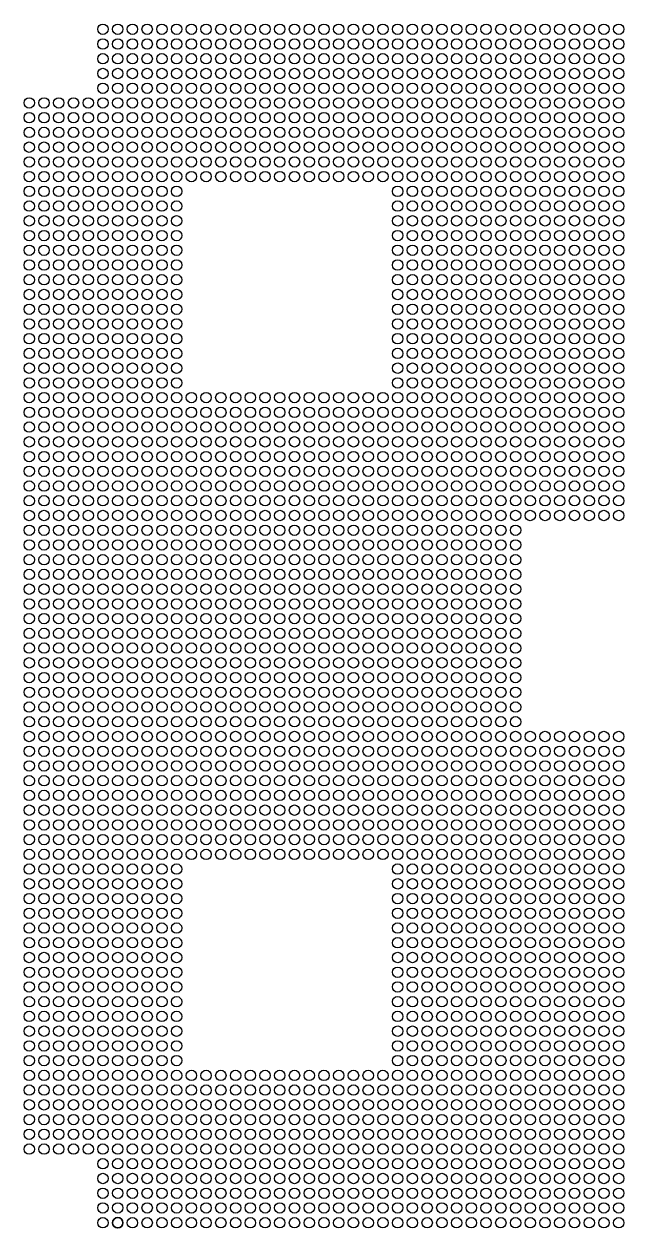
# Model space of a CAD drawing. Header units: millimetres. Extents: x 57.2 to 110.3, y 24.8 to 77.9.
# Drawn here: x 57.2 to 83.6, y 24.8 to 77.9 of the extents above; entities that cross this region are included whole.
import ezdxf

# ---------------------------------------------------------------- set-up
doc = ezdxf.new("R2010")
doc.units = ezdxf.units.MM
doc.header["$LTSCALE"] = 0.5
doc.layers.add('PIN_L1', color=7, linetype='Continuous')
doc.layers.add('SUBSTRATE_GEOMETRY_PIN_L29', color=7, linetype='Continuous')

# ---------------------------------------------------------------- blocks, each defined once
blk = doc.blocks.new('SE1791')
at = {"layer": 'SUBSTRATE_GEOMETRY_PIN_L29', "color": 7, "linetype": 'Continuous', "lineweight": 35}
for start, end in [(0, 180), (180, 0)]:
    blk.add_arc((127.575, -26.325), 0.229, start, end, dxfattribs=at)
blk = doc.blocks.new('SE1790')
at = {"layer": 'SUBSTRATE_GEOMETRY_PIN_L29'}
blk.add_blockref('SE1791', (0, 0), dxfattribs=at)

msp = doc.modelspace()

# ---------------------------------------------------------------- linework, layer by layer
for centre in [(60.659, 77.693), (61.309, 77.693), (61.959, 77.693), (62.609, 77.693), (63.259, 77.693), (63.909, 77.693), (64.559, 77.693), (65.209, 77.693), (65.859, 77.693), (66.509, 77.693), (67.159, 77.693), (67.809, 77.693), (68.459, 77.693), (69.109, 77.693), (69.759, 77.693), (70.409, 77.693), (71.059, 77.693), (71.709, 77.693), (72.359, 77.693), (73.009, 77.693), (73.659, 77.693), (74.309, 77.693), (74.959, 77.693), (75.609, 77.693), (76.259, 77.693), (76.909, 77.693), (77.559, 77.693), (78.209, 77.693), (78.859, 77.693), (79.509, 77.693), (80.159, 77.693), (80.809, 77.693), (81.459, 77.693), (82.109, 77.693), (82.759, 77.693), (83.409, 77.693), (60.659, 77.043), (61.309, 77.043), (61.959, 77.043), (62.609, 77.043), (63.259, 77.043), (63.909, 77.043), (64.559, 77.043), (65.209, 77.043), (65.859, 77.043), (66.509, 77.043), (67.159, 77.043), (67.809, 77.043), (68.459, 77.043), (69.109, 77.043), (69.759, 77.043), (70.409, 77.043), (71.059, 77.043), (71.709, 77.043), (72.359, 77.043), (73.009, 77.043), (73.659, 77.043), (74.309, 77.043), (74.959, 77.043), (75.609, 77.043), (76.259, 77.043), (76.909, 77.043), (77.559, 77.043), (78.209, 77.043), (78.859, 77.043), (79.509, 77.043), (80.159, 77.043), (80.809, 77.043), (81.459, 77.043), (82.109, 77.043), (82.759, 77.043), (83.409, 77.043), (60.659, 76.393), (61.309, 76.393), (61.959, 76.393), (62.609, 76.393), (63.259, 76.393), (63.909, 76.393), (64.559, 76.393), (65.209, 76.393), (65.859, 76.393), (66.509, 76.393), (67.159, 76.393), (67.809, 76.393), (68.459, 76.393), (69.109, 76.393), (69.759, 76.393), (70.409, 76.393), (71.059, 76.393), (71.709, 76.393), (72.359, 76.393), (73.009, 76.393), (73.659, 76.393), (74.309, 76.393), (74.959, 76.393), (75.609, 76.393), (76.259, 76.393), (76.909, 76.393), (77.559, 76.393), (78.209, 76.393), (78.859, 76.393), (79.509, 76.393), (80.159, 76.393), (80.809, 76.393), (81.459, 76.393), (82.109, 76.393), (82.759, 76.393), (83.409, 76.393), (60.659, 75.743), (61.309, 75.743), (61.959, 75.743), (62.609, 75.743), (63.259, 75.743), (63.909, 75.743), (64.559, 75.743), (65.209, 75.743), (65.859, 75.743), (66.509, 75.743), (67.159, 75.743), (67.809, 75.743), (68.459, 75.743), (69.109, 75.743), (69.759, 75.743), (70.409, 75.743), (71.059, 75.743), (71.709, 75.743), (72.359, 75.743), (73.009, 75.743), (73.659, 75.743), (74.309, 75.743), (74.959, 75.743), (75.609, 75.743), (76.259, 75.743), (76.909, 75.743), (77.559, 75.743), (78.209, 75.743), (78.859, 75.743), (79.509, 75.743), (80.159, 75.743), (80.809, 75.743), (81.459, 75.743), (82.109, 75.743), (82.759, 75.743), (83.409, 75.743), (60.659, 75.093), (61.309, 75.093), (61.959, 75.093), (62.609, 75.093), (63.259, 75.093), (63.909, 75.093), (64.559, 75.093), (65.209, 75.093), (65.859, 75.093), (66.509, 75.093), (67.159, 75.093), (67.809, 75.093), (68.459, 75.093), (69.109, 75.093), (69.759, 75.093), (70.409, 75.093), (71.059, 75.093), (71.709, 75.093), (72.359, 75.093), (73.009, 75.093), (73.659, 75.093), (74.309, 75.093), (74.959, 75.093), (75.609, 75.093), (76.259, 75.093), (76.909, 75.093), (77.559, 75.093), (78.209, 75.093), (78.859, 75.093), (79.509, 75.093), (80.159, 75.093), (80.809, 75.093), (81.459, 75.093), (82.109, 75.093), (82.759, 75.093), (83.409, 75.093), (57.409, 74.443), (58.059, 74.443), (58.709, 74.443), (59.359, 74.443), (60.009, 74.443), (60.659, 74.443), (61.309, 74.443), (61.959, 74.443), (62.609, 74.443), (63.259, 74.443), (63.909, 74.443), (64.559, 74.443), (65.209, 74.443), (65.859, 74.443), (66.509, 74.443), (67.159, 74.443), (67.809, 74.443), (68.459, 74.443), (69.109, 74.443), (69.759, 74.443), (70.409, 74.443), (71.059, 74.443), (71.709, 74.443), (72.359, 74.443), (73.009, 74.443), (73.659, 74.443), (74.309, 74.443), (74.959, 74.443), (75.609, 74.443), (76.259, 74.443), (76.909, 74.443), (77.559, 74.443), (78.209, 74.443), (78.859, 74.443), (79.509, 74.443), (80.159, 74.443), (80.809, 74.443), (81.459, 74.443), (82.109, 74.443), (82.759, 74.443), (83.409, 74.443), (57.409, 73.793), (58.059, 73.793), (58.709, 73.793), (59.359, 73.793), (60.009, 73.793), (60.659, 73.793), (61.309, 73.793), (61.959, 73.793), (62.609, 73.793), (63.259, 73.793), (63.909, 73.793), (64.559, 73.793), (65.209, 73.793), (65.859, 73.793), (66.509, 73.793), (67.159, 73.793), (67.809, 73.793), (68.459, 73.793), (69.109, 73.793), (69.759, 73.793), (70.409, 73.793), (71.059, 73.793), (71.709, 73.793), (72.359, 73.793), (73.009, 73.793), (73.659, 73.793), (74.309, 73.793), (74.959, 73.793), (75.609, 73.793), (76.259, 73.793), (76.909, 73.793), (77.559, 73.793), (78.209, 73.793), (78.859, 73.793), (79.509, 73.793), (80.159, 73.793), (80.809, 73.793), (81.459, 73.793), (82.109, 73.793), (82.759, 73.793), (83.409, 73.793), (57.409, 73.143), (58.059, 73.143), (58.709, 73.143), (59.359, 73.143), (60.009, 73.143), (60.659, 73.143), (61.309, 73.143), (61.959, 73.143), (62.609, 73.143), (63.259, 73.143), (63.909, 73.143), (64.559, 73.143), (65.209, 73.143), (65.859, 73.143), (66.509, 73.143), (67.159, 73.143), (67.809, 73.143), (68.459, 73.143), (69.109, 73.143), (69.759, 73.143), (70.409, 73.143), (71.059, 73.143), (71.709, 73.143), (72.359, 73.143), (73.009, 73.143), (73.659, 73.143), (74.309, 73.143), (74.959, 73.143), (75.609, 73.143), (76.259, 73.143), (76.909, 73.143), (77.559, 73.143), (78.209, 73.143), (78.859, 73.143), (79.509, 73.143), (80.159, 73.143), (80.809, 73.143), (81.459, 73.143), (82.109, 73.143), (82.759, 73.143), (83.409, 73.143), (57.409, 72.493), (58.059, 72.493), (58.709, 72.493), (59.359, 72.493), (60.009, 72.493), (60.659, 72.493), (61.309, 72.493), (61.959, 72.493), (62.609, 72.493), (63.259, 72.493), (63.909, 72.493), (64.559, 72.493), (65.209, 72.493), (65.859, 72.493), (66.509, 72.493), (67.159, 72.493), (67.809, 72.493), (68.459, 72.493), (69.109, 72.493), (69.759, 72.493), (70.409, 72.493), (71.059, 72.493), (71.709, 72.493), (72.359, 72.493), (73.009, 72.493), (73.659, 72.493), (74.309, 72.493), (74.959, 72.493), (75.609, 72.493), (76.259, 72.493), (76.909, 72.493), (77.559, 72.493), (78.209, 72.493), (78.859, 72.493), (79.509, 72.493), (80.159, 72.493), (80.809, 72.493), (81.459, 72.493), (82.109, 72.493), (82.759, 72.493), (83.409, 72.493), (57.409, 71.843), (58.059, 71.843), (58.709, 71.843), (59.359, 71.843), (60.009, 71.843), (60.659, 71.843), (61.309, 71.843), (61.959, 71.843), (62.609, 71.843), (63.259, 71.843), (63.909, 71.843), (64.559, 71.843), (65.209, 71.843), (65.859, 71.843), (66.509, 71.843), (67.159, 71.843), (67.809, 71.843), (68.459, 71.843), (69.109, 71.843), (69.759, 71.843), (70.409, 71.843), (71.059, 71.843), (71.709, 71.843), (72.359, 71.843), (73.009, 71.843), (73.659, 71.843), (74.309, 71.843), (74.959, 71.843), (75.609, 71.843), (76.259, 71.843), (76.909, 71.843), (77.559, 71.843), (78.209, 71.843), (78.859, 71.843), (79.509, 71.843), (80.159, 71.843), (80.809, 71.843), (81.459, 71.843), (82.109, 71.843), (82.759, 71.843), (83.409, 71.843), (57.409, 71.193), (58.059, 71.193), (58.709, 71.193), (59.359, 71.193), (60.009, 71.193), (60.659, 71.193), (61.309, 71.193), (61.959, 71.193), (62.609, 71.193), (63.259, 71.193), (63.909, 71.193), (64.559, 71.193), (65.209, 71.193), (65.859, 71.193), (66.509, 71.193), (67.159, 71.193), (67.809, 71.193), (68.459, 71.193), (69.109, 71.193), (69.759, 71.193), (70.409, 71.193), (71.059, 71.193), (71.709, 71.193), (72.359, 71.193), (73.009, 71.193), (73.659, 71.193), (74.309, 71.193), (74.959, 71.193), (75.609, 71.193), (76.259, 71.193), (76.909, 71.193), (77.559, 71.193), (78.209, 71.193), (78.859, 71.193), (79.509, 71.193), (80.159, 71.193), (80.809, 71.193), (81.459, 71.193), (82.109, 71.193), (82.759, 71.193), (83.409, 71.193), (57.409, 70.543), (58.059, 70.543), (58.709, 70.543), (59.359, 70.543), (60.009, 70.543), (60.659, 70.543), (61.309, 70.543), (61.959, 70.543), (62.609, 70.543), (63.259, 70.543), (63.909, 70.543), (73.659, 70.543), (74.309, 70.543), (74.959, 70.543), (75.609, 70.543), (76.259, 70.543), (76.909, 70.543), (77.559, 70.543), (78.209, 70.543), (78.859, 70.543), (79.509, 70.543), (80.159, 70.543), (80.809, 70.543), (81.459, 70.543), (82.109, 70.543), (82.759, 70.543), (83.409, 70.543), (57.409, 69.893), (58.059, 69.893), (58.709, 69.893), (59.359, 69.893), (60.009, 69.893), (60.659, 69.893), (61.309, 69.893), (61.959, 69.893), (62.609, 69.893), (63.259, 69.893), (63.909, 69.893), (73.659, 69.893), (74.309, 69.893), (74.959, 69.893), (75.609, 69.893), (76.259, 69.893), (76.909, 69.893), (77.559, 69.893), (78.209, 69.893), (78.859, 69.893), (79.509, 69.893), (80.159, 69.893), (80.809, 69.893), (81.459, 69.893), (82.109, 69.893), (82.759, 69.893), (83.409, 69.893), (57.409, 69.243), (58.059, 69.243), (58.709, 69.243), (59.359, 69.243), (60.009, 69.243), (60.659, 69.243), (61.309, 69.243), (61.959, 69.243), (62.609, 69.243), (63.259, 69.243), (63.909, 69.243), (73.659, 69.243), (74.309, 69.243), (74.959, 69.243), (75.609, 69.243), (76.259, 69.243), (76.909, 69.243), (77.559, 69.243), (78.209, 69.243), (78.859, 69.243), (79.509, 69.243), (80.159, 69.243), (80.809, 69.243), (81.459, 69.243), (82.109, 69.243), (82.759, 69.243), (83.409, 69.243), (57.409, 68.593), (58.059, 68.593), (58.709, 68.593), (59.359, 68.593), (60.009, 68.593), (60.659, 68.593), (61.309, 68.593), (61.959, 68.593), (62.609, 68.593), (63.259, 68.593), (63.909, 68.593), (73.659, 68.593), (74.309, 68.593), (74.959, 68.593), (75.609, 68.593), (76.259, 68.593), (76.909, 68.593), (77.559, 68.593), (78.209, 68.593), (78.859, 68.593), (79.509, 68.593), (80.159, 68.593), (80.809, 68.593), (81.459, 68.593), (82.109, 68.593), (82.759, 68.593), (83.409, 68.593), (57.409, 67.943), (58.059, 67.943), (58.709, 67.943), (59.359, 67.943), (60.009, 67.943), (60.659, 67.943), (61.309, 67.943), (61.959, 67.943), (62.609, 67.943), (63.259, 67.943), (63.909, 67.943), (73.659, 67.943), (74.309, 67.943), (74.959, 67.943), (75.609, 67.943), (76.259, 67.943), (76.909, 67.943), (77.559, 67.943), (78.209, 67.943), (78.859, 67.943), (79.509, 67.943), (80.159, 67.943), (80.809, 67.943), (81.459, 67.943), (82.109, 67.943), (82.759, 67.943), (83.409, 67.943), (57.409, 67.293), (58.059, 67.293), (58.709, 67.293), (59.359, 67.293), (60.009, 67.293), (60.659, 67.293), (61.309, 67.293), (61.959, 67.293), (62.609, 67.293), (63.259, 67.293), (63.909, 67.293), (73.659, 67.293), (74.309, 67.293), (74.959, 67.293), (75.609, 67.293), (76.259, 67.293), (76.909, 67.293), (77.559, 67.293), (78.209, 67.293), (78.859, 67.293), (79.509, 67.293), (80.159, 67.293), (80.809, 67.293), (81.459, 67.293), (82.109, 67.293), (82.759, 67.293), (83.409, 67.293), (57.409, 66.643), (58.059, 66.643), (58.709, 66.643), (59.359, 66.643), (60.009, 66.643), (60.659, 66.643), (61.309, 66.643), (61.959, 66.643), (62.609, 66.643), (63.259, 66.643), (63.909, 66.643), (73.659, 66.643), (74.309, 66.643), (74.959, 66.643), (75.609, 66.643), (76.259, 66.643), (76.909, 66.643), (77.559, 66.643), (78.209, 66.643), (78.859, 66.643), (79.509, 66.643), (80.159, 66.643), (80.809, 66.643), (81.459, 66.643), (82.109, 66.643), (82.759, 66.643), (83.409, 66.643), (57.409, 65.993), (58.059, 65.993), (58.709, 65.993), (59.359, 65.993), (60.009, 65.993), (60.659, 65.993), (61.309, 65.993), (61.959, 65.993), (62.609, 65.993), (63.259, 65.993), (63.909, 65.993), (73.659, 65.993), (74.309, 65.993), (74.959, 65.993), (75.609, 65.993), (76.259, 65.993), (76.909, 65.993), (77.559, 65.993), (78.209, 65.993), (78.859, 65.993), (79.509, 65.993), (80.159, 65.993), (80.809, 65.993), (81.459, 65.993), (82.109, 65.993), (82.759, 65.993), (83.409, 65.993), (57.409, 65.343), (58.059, 65.343), (58.709, 65.343), (59.359, 65.343), (60.009, 65.343), (60.659, 65.343), (61.309, 65.343), (61.959, 65.343), (62.609, 65.343), (63.259, 65.343), (63.909, 65.343), (73.659, 65.343), (74.309, 65.343), (74.959, 65.343), (75.609, 65.343), (76.259, 65.343), (76.909, 65.343), (77.559, 65.343), (78.209, 65.343), (78.859, 65.343), (79.509, 65.343), (80.159, 65.343), (80.809, 65.343), (81.459, 65.343), (82.109, 65.343), (82.759, 65.343), (83.409, 65.343), (57.409, 64.693), (58.059, 64.693), (58.709, 64.693), (59.359, 64.693), (60.009, 64.693), (60.659, 64.693), (61.309, 64.693), (61.959, 64.693), (62.609, 64.693), (63.259, 64.693), (63.909, 64.693), (73.659, 64.693), (74.309, 64.693), (74.959, 64.693), (75.609, 64.693), (76.259, 64.693), (76.909, 64.693), (77.559, 64.693), (78.209, 64.693), (78.859, 64.693), (79.509, 64.693), (80.159, 64.693), (80.809, 64.693), (81.459, 64.693), (82.109, 64.693), (82.759, 64.693), (83.409, 64.693), (57.409, 64.043), (58.059, 64.043), (58.709, 64.043), (59.359, 64.043), (60.009, 64.043), (60.659, 64.043), (61.309, 64.043), (61.959, 64.043), (62.609, 64.043), (63.259, 64.043), (63.909, 64.043), (73.659, 64.043), (74.309, 64.043), (74.959, 64.043), (75.609, 64.043), (76.259, 64.043), (76.909, 64.043), (77.559, 64.043), (78.209, 64.043), (78.859, 64.043), (79.509, 64.043), (80.159, 64.043), (80.809, 64.043), (81.459, 64.043), (82.109, 64.043), (82.759, 64.043), (83.409, 64.043), (57.409, 63.393), (58.059, 63.393), (58.709, 63.393), (59.359, 63.393), (60.009, 63.393), (60.659, 63.393), (61.309, 63.393), (61.959, 63.393), (62.609, 63.393), (63.259, 63.393), (63.909, 63.393), (73.659, 63.393), (74.309, 63.393), (74.959, 63.393), (75.609, 63.393), (76.259, 63.393), (76.909, 63.393), (77.559, 63.393), (78.209, 63.393), (78.859, 63.393), (79.509, 63.393), (80.159, 63.393), (80.809, 63.393), (81.459, 63.393), (82.109, 63.393), (82.759, 63.393), (83.409, 63.393), (57.409, 62.743), (58.059, 62.743), (58.709, 62.743), (59.359, 62.743), (60.009, 62.743), (60.659, 62.743), (61.309, 62.743), (61.959, 62.743), (62.609, 62.743), (63.259, 62.743), (63.909, 62.743), (73.659, 62.743), (74.309, 62.743), (74.959, 62.743), (75.609, 62.743), (76.259, 62.743), (76.909, 62.743), (77.559, 62.743), (78.209, 62.743), (78.859, 62.743), (79.509, 62.743), (80.159, 62.743), (80.809, 62.743), (81.459, 62.743), (82.109, 62.743), (82.759, 62.743), (83.409, 62.743), (57.409, 62.093), (58.059, 62.093), (58.709, 62.093), (59.359, 62.093), (60.009, 62.093), (60.659, 62.093), (61.309, 62.093), (61.959, 62.093), (62.609, 62.093), (63.259, 62.093), (63.909, 62.093), (73.659, 62.093), (74.309, 62.093), (74.959, 62.093), (75.609, 62.093), (76.259, 62.093), (76.909, 62.093), (77.559, 62.093), (78.209, 62.093), (78.859, 62.093), (79.509, 62.093), (80.159, 62.093), (80.809, 62.093), (81.459, 62.093), (82.109, 62.093), (82.759, 62.093), (83.409, 62.093), (57.409, 61.443), (58.059, 61.443), (58.709, 61.443), (59.359, 61.443), (60.009, 61.443), (60.659, 61.443), (61.309, 61.443), (61.959, 61.443), (62.609, 61.443), (63.259, 61.443), (63.909, 61.443), (64.559, 61.443), (65.209, 61.443), (65.859, 61.443), (66.509, 61.443), (67.159, 61.443), (67.809, 61.443), (68.459, 61.443), (69.109, 61.443), (69.759, 61.443), (70.409, 61.443), (71.059, 61.443), (71.709, 61.443), (72.359, 61.443), (73.009, 61.443), (73.659, 61.443), (74.309, 61.443), (74.959, 61.443), (75.609, 61.443), (76.259, 61.443), (76.909, 61.443), (77.559, 61.443), (78.209, 61.443), (78.859, 61.443), (79.509, 61.443), (80.159, 61.443), (80.809, 61.443), (81.459, 61.443), (82.109, 61.443), (82.759, 61.443), (83.409, 61.443), (57.409, 60.793), (58.059, 60.793), (58.709, 60.793), (59.359, 60.793), (60.009, 60.793), (60.659, 60.793), (61.309, 60.793), (61.959, 60.793), (62.609, 60.793), (63.259, 60.793), (63.909, 60.793), (64.559, 60.793), (65.209, 60.793), (65.859, 60.793), (66.509, 60.793), (67.159, 60.793), (67.809, 60.793), (68.459, 60.793), (69.109, 60.793), (69.759, 60.793), (70.409, 60.793), (71.059, 60.793), (71.709, 60.793), (72.359, 60.793), (73.009, 60.793), (73.659, 60.793), (74.309, 60.793), (74.959, 60.793), (75.609, 60.793), (76.259, 60.793), (76.909, 60.793), (77.559, 60.793), (78.209, 60.793), (78.859, 60.793), (79.509, 60.793), (80.159, 60.793), (80.809, 60.793), (81.459, 60.793), (82.109, 60.793), (82.759, 60.793), (83.409, 60.793), (57.409, 60.143), (58.059, 60.143), (58.709, 60.143), (59.359, 60.143), (60.009, 60.143), (60.659, 60.143), (61.309, 60.143), (61.959, 60.143), (62.609, 60.143), (63.259, 60.143), (63.909, 60.143), (64.559, 60.143), (65.209, 60.143), (65.859, 60.143), (66.509, 60.143), (67.159, 60.143), (67.809, 60.143), (68.459, 60.143), (69.109, 60.143), (69.759, 60.143), (70.409, 60.143), (71.059, 60.143), (71.709, 60.143), (72.359, 60.143), (73.009, 60.143), (73.659, 60.143), (74.309, 60.143), (74.959, 60.143), (75.609, 60.143), (76.259, 60.143), (76.909, 60.143), (77.559, 60.143), (78.209, 60.143), (78.859, 60.143), (79.509, 60.143), (80.159, 60.143), (80.809, 60.143), (81.459, 60.143), (82.109, 60.143), (82.759, 60.143), (83.409, 60.143), (57.409, 59.493), (58.059, 59.493), (58.709, 59.493), (59.359, 59.493), (60.009, 59.493), (60.659, 59.493), (61.309, 59.493), (61.959, 59.493), (62.609, 59.493), (63.259, 59.493), (63.909, 59.493), (64.559, 59.493), (65.209, 59.493), (65.859, 59.493), (66.509, 59.493), (67.159, 59.493), (67.809, 59.493), (68.459, 59.493), (69.109, 59.493), (69.759, 59.493), (70.409, 59.493), (71.059, 59.493), (71.709, 59.493), (72.359, 59.493), (73.009, 59.493), (73.659, 59.493), (74.309, 59.493), (74.959, 59.493), (75.609, 59.493), (76.259, 59.493), (76.909, 59.493), (77.559, 59.493), (78.209, 59.493), (78.859, 59.493), (79.509, 59.493), (80.159, 59.493), (80.809, 59.493), (81.459, 59.493), (82.109, 59.493), (82.759, 59.493), (83.409, 59.493), (57.409, 58.843), (58.059, 58.843), (58.709, 58.843), (59.359, 58.843), (60.009, 58.843), (60.659, 58.843), (61.309, 58.843), (61.959, 58.843), (62.609, 58.843), (63.259, 58.843), (63.909, 58.843), (64.559, 58.843), (65.209, 58.843), (65.859, 58.843), (66.509, 58.843), (67.159, 58.843), (67.809, 58.843), (68.459, 58.843), (69.109, 58.843), (69.759, 58.843), (70.409, 58.843), (71.059, 58.843), (71.709, 58.843), (72.359, 58.843), (73.009, 58.843), (73.659, 58.843), (74.309, 58.843), (74.959, 58.843), (75.609, 58.843), (76.259, 58.843), (76.909, 58.843), (77.559, 58.843), (78.209, 58.843), (78.859, 58.843), (79.509, 58.843), (80.159, 58.843), (80.809, 58.843), (81.459, 58.843), (82.109, 58.843), (82.759, 58.843), (83.409, 58.843), (57.409, 58.193), (58.059, 58.193), (58.709, 58.193), (59.359, 58.193), (60.009, 58.193), (60.659, 58.193), (61.309, 58.193), (61.959, 58.193), (62.609, 58.193), (63.259, 58.193), (63.909, 58.193), (64.559, 58.193), (65.209, 58.193), (65.859, 58.193), (66.509, 58.193), (67.159, 58.193), (67.809, 58.193), (68.459, 58.193), (69.109, 58.193), (69.759, 58.193), (70.409, 58.193), (71.059, 58.193), (71.709, 58.193), (72.359, 58.193), (73.009, 58.193), (73.659, 58.193), (74.309, 58.193), (74.959, 58.193), (75.609, 58.193), (76.259, 58.193), (76.909, 58.193), (77.559, 58.193), (78.209, 58.193), (78.859, 58.193), (79.509, 58.193), (80.159, 58.193), (80.809, 58.193), (81.459, 58.193), (82.109, 58.193), (82.759, 58.193), (83.409, 58.193), (57.409, 57.543), (58.059, 57.543), (58.709, 57.543), (59.359, 57.543), (60.009, 57.543), (60.659, 57.543), (61.309, 57.543), (61.959, 57.543), (62.609, 57.543), (63.259, 57.543), (63.909, 57.543), (64.559, 57.543), (65.209, 57.543), (65.859, 57.543), (66.509, 57.543), (67.159, 57.543), (67.809, 57.543), (68.459, 57.543), (69.109, 57.543), (69.759, 57.543), (70.409, 57.543), (71.059, 57.543), (71.709, 57.543), (72.359, 57.543), (73.009, 57.543), (73.659, 57.543), (74.309, 57.543), (74.959, 57.543), (75.609, 57.543), (76.259, 57.543), (76.909, 57.543), (77.559, 57.543), (78.209, 57.543), (78.859, 57.543), (79.509, 57.543), (80.159, 57.543), (80.809, 57.543), (81.459, 57.543), (82.109, 57.543), (82.759, 57.543), (83.409, 57.543), (57.409, 56.893), (58.059, 56.893), (58.709, 56.893), (59.359, 56.893), (60.009, 56.893), (60.659, 56.893), (61.309, 56.893), (61.959, 56.893), (62.609, 56.893), (63.259, 56.893), (63.909, 56.893), (64.559, 56.893), (65.209, 56.893), (65.859, 56.893), (66.509, 56.893), (67.159, 56.893), (67.809, 56.893), (68.459, 56.893), (69.109, 56.893), (69.759, 56.893), (70.409, 56.893), (71.059, 56.893), (71.709, 56.893), (72.359, 56.893), (73.009, 56.893), (73.659, 56.893), (74.309, 56.893), (74.959, 56.893), (75.609, 56.893), (76.259, 56.893), (76.909, 56.893), (77.559, 56.893), (78.209, 56.893), (78.859, 56.893), (79.509, 56.893), (80.159, 56.893), (80.809, 56.893), (81.459, 56.893), (82.109, 56.893), (82.759, 56.893), (83.409, 56.893), (57.409, 56.243), (58.059, 56.243), (58.709, 56.243), (59.359, 56.243), (60.009, 56.243), (60.659, 56.243), (61.309, 56.243), (61.959, 56.243), (62.609, 56.243), (63.259, 56.243), (63.909, 56.243), (64.559, 56.243), (65.209, 56.243), (65.859, 56.243), (66.509, 56.243), (67.159, 56.243), (67.809, 56.243), (68.459, 56.243), (69.109, 56.243), (69.759, 56.243), (70.409, 56.243), (71.059, 56.243), (71.709, 56.243), (72.359, 56.243), (73.009, 56.243), (73.659, 56.243), (74.309, 56.243), (74.959, 56.243), (75.609, 56.243), (76.259, 56.243), (76.909, 56.243), (77.559, 56.243), (78.209, 56.243), (78.859, 56.243), (79.509, 56.243), (80.159, 56.243), (80.809, 56.243), (81.459, 56.243), (82.109, 56.243), (82.759, 56.243), (83.409, 56.243), (57.409, 55.593), (58.059, 55.593), (58.709, 55.593), (59.359, 55.593), (60.009, 55.593), (60.659, 55.593), (61.309, 55.593), (61.959, 55.593), (62.609, 55.593), (63.259, 55.593), (63.909, 55.593), (64.559, 55.593), (65.209, 55.593), (65.859, 55.593), (66.509, 55.593), (67.159, 55.593), (67.809, 55.593), (68.459, 55.593), (69.109, 55.593), (69.759, 55.593), (70.409, 55.593), (71.059, 55.593), (71.709, 55.593), (72.359, 55.593), (73.009, 55.593), (73.659, 55.593), (74.309, 55.593), (74.959, 55.593), (75.609, 55.593), (76.259, 55.593), (76.909, 55.593), (77.559, 55.593), (78.209, 55.593), (78.859, 55.593), (57.409, 54.943), (58.059, 54.943), (58.709, 54.943), (59.359, 54.943), (60.009, 54.943), (60.659, 54.943), (61.309, 54.943), (61.959, 54.943), (62.609, 54.943), (63.259, 54.943), (63.909, 54.943), (64.559, 54.943), (65.209, 54.943), (65.859, 54.943), (66.509, 54.943), (67.159, 54.943), (67.809, 54.943), (68.459, 54.943), (69.109, 54.943), (69.759, 54.943), (70.409, 54.943), (71.059, 54.943), (71.709, 54.943), (72.359, 54.943), (73.009, 54.943), (73.659, 54.943), (74.309, 54.943), (74.959, 54.943), (75.609, 54.943), (76.259, 54.943), (76.909, 54.943), (77.559, 54.943), (78.209, 54.943), (78.859, 54.943), (57.409, 54.293), (58.059, 54.293), (58.709, 54.293), (59.359, 54.293), (60.009, 54.293), (60.659, 54.293), (61.309, 54.293), (61.959, 54.293), (62.609, 54.293), (63.259, 54.293), (63.909, 54.293), (64.559, 54.293), (65.209, 54.293), (65.859, 54.293), (66.509, 54.293), (67.159, 54.293), (67.809, 54.293), (68.459, 54.293), (69.109, 54.293), (69.759, 54.293), (70.409, 54.293), (71.059, 54.293), (71.709, 54.293), (72.359, 54.293), (73.009, 54.293), (73.659, 54.293), (74.309, 54.293), (74.959, 54.293), (75.609, 54.293), (76.259, 54.293), (76.909, 54.293), (77.559, 54.293), (78.209, 54.293), (78.859, 54.293), (57.409, 53.643), (58.059, 53.643), (58.709, 53.643), (59.359, 53.643), (60.009, 53.643), (60.659, 53.643), (61.309, 53.643), (61.959, 53.643), (62.609, 53.643), (63.259, 53.643), (63.909, 53.643), (64.559, 53.643), (65.209, 53.643), (65.859, 53.643), (66.509, 53.643), (67.159, 53.643), (67.809, 53.643), (68.459, 53.643), (69.109, 53.643), (69.759, 53.643), (70.409, 53.643), (71.059, 53.643), (71.709, 53.643), (72.359, 53.643), (73.009, 53.643), (73.659, 53.643), (74.309, 53.643), (74.959, 53.643), (75.609, 53.643), (76.259, 53.643), (76.909, 53.643), (77.559, 53.643), (78.209, 53.643), (78.859, 53.643), (57.409, 52.993), (58.059, 52.993), (58.709, 52.993), (59.359, 52.993), (60.009, 52.993), (60.659, 52.993), (61.309, 52.993), (61.959, 52.993), (62.609, 52.993), (63.259, 52.993), (63.909, 52.993), (64.559, 52.993), (65.209, 52.993), (65.859, 52.993), (66.509, 52.993), (67.159, 52.993), (67.809, 52.993), (68.459, 52.993), (69.109, 52.993), (69.759, 52.993), (70.409, 52.993), (71.059, 52.993), (71.709, 52.993), (72.359, 52.993), (73.009, 52.993), (73.659, 52.993), (74.309, 52.993), (74.959, 52.993), (75.609, 52.993), (76.259, 52.993), (76.909, 52.993), (77.559, 52.993), (78.209, 52.993), (78.859, 52.993), (57.409, 52.343), (58.059, 52.343), (58.709, 52.343), (59.359, 52.343), (60.009, 52.343), (60.659, 52.343), (61.309, 52.343), (61.959, 52.343), (62.609, 52.343), (63.259, 52.343), (63.909, 52.343), (64.559, 52.343), (65.209, 52.343), (65.859, 52.343), (66.509, 52.343), (67.159, 52.343), (67.809, 52.343), (68.459, 52.343), (69.109, 52.343), (69.759, 52.343), (70.409, 52.343), (71.059, 52.343), (71.709, 52.343), (72.359, 52.343), (73.009, 52.343), (73.659, 52.343), (74.309, 52.343), (74.959, 52.343), (75.609, 52.343), (76.259, 52.343), (76.909, 52.343), (77.559, 52.343), (78.209, 52.343), (78.859, 52.343), (57.409, 51.693), (58.059, 51.693), (58.709, 51.693), (59.359, 51.693), (60.009, 51.693), (60.659, 51.693), (61.309, 51.693), (61.959, 51.693), (62.609, 51.693), (63.259, 51.693), (63.909, 51.693), (64.559, 51.693), (65.209, 51.693), (65.859, 51.693), (66.509, 51.693), (67.159, 51.693), (67.809, 51.693), (68.459, 51.693), (69.109, 51.693), (69.759, 51.693), (70.409, 51.693), (71.059, 51.693), (71.709, 51.693), (72.359, 51.693), (73.009, 51.693), (73.659, 51.693), (74.309, 51.693), (74.959, 51.693), (75.609, 51.693), (76.259, 51.693), (76.909, 51.693), (77.559, 51.693), (78.209, 51.693), (78.859, 51.693), (57.409, 51.043), (58.059, 51.043), (58.709, 51.043), (59.359, 51.043), (60.009, 51.043), (60.659, 51.043), (61.309, 51.043), (61.959, 51.043), (62.609, 51.043), (63.259, 51.043), (63.909, 51.043), (64.559, 51.043), (65.209, 51.043), (65.859, 51.043), (66.509, 51.043), (67.159, 51.043), (67.809, 51.043), (68.459, 51.043), (69.109, 51.043), (69.759, 51.043), (70.409, 51.043), (71.059, 51.043), (71.709, 51.043), (72.359, 51.043), (73.009, 51.043), (73.659, 51.043), (74.309, 51.043), (74.959, 51.043), (75.609, 51.043), (76.259, 51.043), (76.909, 51.043), (77.559, 51.043), (78.209, 51.043), (78.859, 51.043), (57.409, 50.393), (58.059, 50.393), (58.709, 50.393), (59.359, 50.393), (60.009, 50.393), (60.659, 50.393), (61.309, 50.393), (61.959, 50.393), (62.609, 50.393), (63.259, 50.393), (63.909, 50.393), (64.559, 50.393), (65.209, 50.393), (65.859, 50.393), (66.509, 50.393), (67.159, 50.393), (67.809, 50.393), (68.459, 50.393), (69.109, 50.393), (69.759, 50.393), (70.409, 50.393), (71.059, 50.393), (71.709, 50.393), (72.359, 50.393), (73.009, 50.393), (73.659, 50.393), (74.309, 50.393), (74.959, 50.393), (75.609, 50.393), (76.259, 50.393), (76.909, 50.393), (77.559, 50.393), (78.209, 50.393), (78.859, 50.393), (57.409, 49.743), (58.059, 49.743), (58.709, 49.743), (59.359, 49.743), (60.009, 49.743), (60.659, 49.743), (61.309, 49.743), (61.959, 49.743), (62.609, 49.743), (63.259, 49.743), (63.909, 49.743), (64.559, 49.743), (65.209, 49.743), (65.859, 49.743), (66.509, 49.743), (67.159, 49.743), (67.809, 49.743), (68.459, 49.743), (69.109, 49.743), (69.759, 49.743), (70.409, 49.743), (71.059, 49.743), (71.709, 49.743), (72.359, 49.743), (73.009, 49.743), (73.659, 49.743), (74.309, 49.743), (74.959, 49.743), (75.609, 49.743), (76.259, 49.743), (76.909, 49.743), (77.559, 49.743), (78.209, 49.743), (78.859, 49.743), (57.409, 49.093), (58.059, 49.093), (58.709, 49.093), (59.359, 49.093), (60.009, 49.093), (60.659, 49.093), (61.309, 49.093), (61.959, 49.093), (62.609, 49.093), (63.259, 49.093), (63.909, 49.093), (64.559, 49.093), (65.209, 49.093), (65.859, 49.093), (66.509, 49.093), (67.159, 49.093), (67.809, 49.093), (68.459, 49.093), (69.109, 49.093), (69.759, 49.093), (70.409, 49.093), (71.059, 49.093), (71.709, 49.093), (72.359, 49.093), (73.009, 49.093), (73.659, 49.093), (74.309, 49.093), (74.959, 49.093), (75.609, 49.093), (76.259, 49.093), (76.909, 49.093), (77.559, 49.093), (78.209, 49.093), (78.859, 49.093), (57.409, 48.443), (58.059, 48.443), (58.709, 48.443), (59.359, 48.443), (60.009, 48.443), (60.659, 48.443), (61.309, 48.443), (61.959, 48.443), (62.609, 48.443), (63.259, 48.443), (63.909, 48.443), (64.559, 48.443), (65.209, 48.443), (65.859, 48.443), (66.509, 48.443), (67.159, 48.443), (67.809, 48.443), (68.459, 48.443), (69.109, 48.443), (69.759, 48.443), (70.409, 48.443), (71.059, 48.443), (71.709, 48.443), (72.359, 48.443), (73.009, 48.443), (73.659, 48.443), (74.309, 48.443), (74.959, 48.443), (75.609, 48.443), (76.259, 48.443), (76.909, 48.443), (77.559, 48.443), (78.209, 48.443), (78.859, 48.443), (57.409, 47.793), (58.059, 47.793), (58.709, 47.793), (59.359, 47.793), (60.009, 47.793), (60.659, 47.793), (61.309, 47.793), (61.959, 47.793), (62.609, 47.793), (63.259, 47.793), (63.909, 47.793), (64.559, 47.793), (65.209, 47.793), (65.859, 47.793), (66.509, 47.793), (67.159, 47.793), (67.809, 47.793), (68.459, 47.793), (69.109, 47.793), (69.759, 47.793), (70.409, 47.793), (71.059, 47.793), (71.709, 47.793), (72.359, 47.793), (73.009, 47.793), (73.659, 47.793), (74.309, 47.793), (74.959, 47.793), (75.609, 47.793), (76.259, 47.793), (76.909, 47.793), (77.559, 47.793), (78.209, 47.793), (78.859, 47.793), (57.409, 47.143), (58.059, 47.143), (58.709, 47.143), (59.359, 47.143), (60.009, 47.143), (60.659, 47.143), (61.309, 47.143), (61.959, 47.143), (62.609, 47.143), (63.259, 47.143), (63.909, 47.143), (64.559, 47.143), (65.209, 47.143), (65.859, 47.143), (66.509, 47.143), (67.159, 47.143), (67.809, 47.143), (68.459, 47.143), (69.109, 47.143), (69.759, 47.143), (70.409, 47.143), (71.059, 47.143), (71.709, 47.143), (72.359, 47.143), (73.009, 47.143), (73.659, 47.143), (74.309, 47.143), (74.959, 47.143), (75.609, 47.143), (76.259, 47.143), (76.909, 47.143), (77.559, 47.143), (78.209, 47.143), (78.859, 47.143), (57.409, 46.493), (58.059, 46.493), (58.709, 46.493), (59.359, 46.493), (60.009, 46.493), (60.659, 46.493), (61.309, 46.493), (61.959, 46.493), (62.609, 46.493), (63.259, 46.493), (63.909, 46.493), (64.559, 46.493), (65.209, 46.493), (65.859, 46.493), (66.509, 46.493), (67.159, 46.493), (67.809, 46.493), (68.459, 46.493), (69.109, 46.493), (69.759, 46.493), (70.409, 46.493), (71.059, 46.493), (71.709, 46.493), (72.359, 46.493), (73.009, 46.493), (73.659, 46.493), (74.309, 46.493), (74.959, 46.493), (75.609, 46.493), (76.259, 46.493), (76.909, 46.493), (77.559, 46.493), (78.209, 46.493), (78.859, 46.493), (79.509, 46.493), (80.159, 46.493), (80.809, 46.493), (81.459, 46.493), (82.109, 46.493), (82.759, 46.493), (83.409, 46.493), (57.409, 45.843), (58.059, 45.843), (58.709, 45.843), (59.359, 45.843), (60.009, 45.843), (60.659, 45.843), (61.309, 45.843), (61.959, 45.843), (62.609, 45.843), (63.259, 45.843), (63.909, 45.843), (64.559, 45.843), (65.209, 45.843), (65.859, 45.843), (66.509, 45.843), (67.159, 45.843), (67.809, 45.843), (68.459, 45.843), (69.109, 45.843), (69.759, 45.843), (70.409, 45.843), (71.059, 45.843), (71.709, 45.843), (72.359, 45.843), (73.009, 45.843), (73.659, 45.843), (74.309, 45.843), (74.959, 45.843), (75.609, 45.843), (76.259, 45.843), (76.909, 45.843), (77.559, 45.843), (78.209, 45.843), (78.859, 45.843), (79.509, 45.843), (80.159, 45.843), (80.809, 45.843), (81.459, 45.843), (82.109, 45.843), (82.759, 45.843), (83.409, 45.843), (57.409, 45.193), (58.059, 45.193), (58.709, 45.193), (59.359, 45.193), (60.009, 45.193), (60.659, 45.193), (61.309, 45.193), (61.959, 45.193), (62.609, 45.193), (63.259, 45.193), (63.909, 45.193), (64.559, 45.193), (65.209, 45.193), (65.859, 45.193), (66.509, 45.193), (67.159, 45.193), (67.809, 45.193), (68.459, 45.193), (69.109, 45.193), (69.759, 45.193), (70.409, 45.193), (71.059, 45.193), (71.709, 45.193), (72.359, 45.193), (73.009, 45.193), (73.659, 45.193), (74.309, 45.193), (74.959, 45.193), (75.609, 45.193), (76.259, 45.193), (76.909, 45.193), (77.559, 45.193), (78.209, 45.193), (78.859, 45.193), (79.509, 45.193), (80.159, 45.193), (80.809, 45.193), (81.459, 45.193), (82.109, 45.193), (82.759, 45.193), (83.409, 45.193), (57.409, 44.543), (58.059, 44.543), (58.709, 44.543), (59.359, 44.543), (60.009, 44.543), (60.659, 44.543), (61.309, 44.543), (61.959, 44.543), (62.609, 44.543), (63.259, 44.543), (63.909, 44.543), (64.559, 44.543), (65.209, 44.543), (65.859, 44.543), (66.509, 44.543), (67.159, 44.543), (67.809, 44.543), (68.459, 44.543), (69.109, 44.543), (69.759, 44.543), (70.409, 44.543), (71.059, 44.543), (71.709, 44.543), (72.359, 44.543), (73.009, 44.543), (73.659, 44.543), (74.309, 44.543), (74.959, 44.543), (75.609, 44.543), (76.259, 44.543), (76.909, 44.543), (77.559, 44.543), (78.209, 44.543), (78.859, 44.543), (79.509, 44.543), (80.159, 44.543), (80.809, 44.543), (81.459, 44.543), (82.109, 44.543), (82.759, 44.543), (83.409, 44.543), (57.409, 43.893), (58.059, 43.893), (58.709, 43.893), (59.359, 43.893), (60.009, 43.893), (60.659, 43.893), (61.309, 43.893), (61.959, 43.893), (62.609, 43.893), (63.259, 43.893), (63.909, 43.893), (64.559, 43.893), (65.209, 43.893), (65.859, 43.893), (66.509, 43.893), (67.159, 43.893), (67.809, 43.893), (68.459, 43.893), (69.109, 43.893), (69.759, 43.893), (70.409, 43.893), (71.059, 43.893), (71.709, 43.893), (72.359, 43.893), (73.009, 43.893), (73.659, 43.893), (74.309, 43.893), (74.959, 43.893), (75.609, 43.893), (76.259, 43.893), (76.909, 43.893), (77.559, 43.893), (78.209, 43.893), (78.859, 43.893), (79.509, 43.893), (80.159, 43.893), (80.809, 43.893), (81.459, 43.893), (82.109, 43.893), (82.759, 43.893), (83.409, 43.893), (57.409, 43.243), (58.059, 43.243), (58.709, 43.243), (59.359, 43.243), (60.009, 43.243), (60.659, 43.243), (61.309, 43.243), (61.959, 43.243), (62.609, 43.243), (63.259, 43.243), (63.909, 43.243), (64.559, 43.243), (65.209, 43.243), (65.859, 43.243), (66.509, 43.243), (67.159, 43.243), (67.809, 43.243), (68.459, 43.243), (69.109, 43.243), (69.759, 43.243), (70.409, 43.243), (71.059, 43.243), (71.709, 43.243), (72.359, 43.243), (73.009, 43.243), (73.659, 43.243), (74.309, 43.243), (74.959, 43.243), (75.609, 43.243), (76.259, 43.243), (76.909, 43.243), (77.559, 43.243), (78.209, 43.243), (78.859, 43.243), (79.509, 43.243), (80.159, 43.243), (80.809, 43.243), (81.459, 43.243), (82.109, 43.243), (82.759, 43.243), (83.409, 43.243), (57.409, 42.593), (58.059, 42.593), (58.709, 42.593), (59.359, 42.593), (60.009, 42.593), (60.659, 42.593), (61.309, 42.593), (61.959, 42.593), (62.609, 42.593), (63.259, 42.593), (63.909, 42.593), (64.559, 42.593), (65.209, 42.593), (65.859, 42.593), (66.509, 42.593), (67.159, 42.593), (67.809, 42.593), (68.459, 42.593), (69.109, 42.593), (69.759, 42.593), (70.409, 42.593), (71.059, 42.593), (71.709, 42.593), (72.359, 42.593), (73.009, 42.593), (73.659, 42.593), (74.309, 42.593), (74.959, 42.593), (75.609, 42.593), (76.259, 42.593), (76.909, 42.593), (77.559, 42.593), (78.209, 42.593), (78.859, 42.593), (79.509, 42.593), (80.159, 42.593), (80.809, 42.593), (81.459, 42.593), (82.109, 42.593), (82.759, 42.593), (83.409, 42.593), (57.409, 41.943), (58.059, 41.943), (58.709, 41.943), (59.359, 41.943), (60.009, 41.943), (60.659, 41.943), (61.309, 41.943), (61.959, 41.943), (62.609, 41.943), (63.259, 41.943), (63.909, 41.943), (64.559, 41.943), (65.209, 41.943), (65.859, 41.943), (66.509, 41.943), (67.159, 41.943), (67.809, 41.943), (68.459, 41.943), (69.109, 41.943), (69.759, 41.943), (70.409, 41.943), (71.059, 41.943), (71.709, 41.943), (72.359, 41.943), (73.009, 41.943), (73.659, 41.943), (74.309, 41.943), (74.959, 41.943), (75.609, 41.943), (76.259, 41.943), (76.909, 41.943), (77.559, 41.943), (78.209, 41.943), (78.859, 41.943), (79.509, 41.943), (80.159, 41.943), (80.809, 41.943), (81.459, 41.943), (82.109, 41.943), (82.759, 41.943), (83.409, 41.943), (57.409, 41.293), (58.059, 41.293), (58.709, 41.293), (59.359, 41.293), (60.009, 41.293), (60.659, 41.293), (61.309, 41.293), (61.959, 41.293), (62.609, 41.293), (63.259, 41.293), (63.909, 41.293), (64.559, 41.293), (65.209, 41.293), (65.859, 41.293), (66.509, 41.293), (67.159, 41.293), (67.809, 41.293), (68.459, 41.293), (69.109, 41.293), (69.759, 41.293), (70.409, 41.293), (71.059, 41.293), (71.709, 41.293), (72.359, 41.293), (73.009, 41.293), (73.659, 41.293), (74.309, 41.293), (74.959, 41.293), (75.609, 41.293), (76.259, 41.293), (76.909, 41.293), (77.559, 41.293), (78.209, 41.293), (78.859, 41.293), (79.509, 41.293), (80.159, 41.293), (80.809, 41.293), (81.459, 41.293), (82.109, 41.293), (82.759, 41.293), (83.409, 41.293), (57.409, 40.643), (58.059, 40.643), (58.709, 40.643), (59.359, 40.643), (60.009, 40.643), (60.659, 40.643), (61.309, 40.643), (61.959, 40.643), (62.609, 40.643), (63.259, 40.643), (63.909, 40.643), (73.659, 40.643), (74.309, 40.643), (74.959, 40.643), (75.609, 40.643), (76.259, 40.643), (76.909, 40.643), (77.559, 40.643), (78.209, 40.643), (78.859, 40.643), (79.509, 40.643), (80.159, 40.643), (80.809, 40.643), (81.459, 40.643), (82.109, 40.643), (82.759, 40.643), (83.409, 40.643), (57.409, 39.993), (58.059, 39.993), (58.709, 39.993), (59.359, 39.993), (60.009, 39.993), (60.659, 39.993), (61.309, 39.993), (61.959, 39.993), (62.609, 39.993), (63.259, 39.993), (63.909, 39.993), (73.659, 39.993), (74.309, 39.993), (74.959, 39.993), (75.609, 39.993), (76.259, 39.993), (76.909, 39.993), (77.559, 39.993), (78.209, 39.993), (78.859, 39.993), (79.509, 39.993), (80.159, 39.993), (80.809, 39.993), (81.459, 39.993), (82.109, 39.993), (82.759, 39.993), (83.409, 39.993), (57.409, 39.343), (58.059, 39.343), (58.709, 39.343), (59.359, 39.343), (60.009, 39.343), (60.659, 39.343), (61.309, 39.343), (61.959, 39.343), (62.609, 39.343), (63.259, 39.343), (63.909, 39.343), (73.659, 39.343), (74.309, 39.343), (74.959, 39.343), (75.609, 39.343), (76.259, 39.343), (76.909, 39.343), (77.559, 39.343), (78.209, 39.343), (78.859, 39.343), (79.509, 39.343), (80.159, 39.343), (80.809, 39.343), (81.459, 39.343), (82.109, 39.343), (82.759, 39.343), (83.409, 39.343), (57.409, 38.693), (58.059, 38.693), (58.709, 38.693), (59.359, 38.693), (60.009, 38.693), (60.659, 38.693), (61.309, 38.693), (61.959, 38.693), (62.609, 38.693), (63.259, 38.693), (63.909, 38.693), (73.659, 38.693), (74.309, 38.693), (74.959, 38.693), (75.609, 38.693), (76.259, 38.693), (76.909, 38.693), (77.559, 38.693), (78.209, 38.693), (78.859, 38.693), (79.509, 38.693), (80.159, 38.693), (80.809, 38.693), (81.459, 38.693), (82.109, 38.693), (82.759, 38.693), (83.409, 38.693), (57.409, 38.043), (58.059, 38.043), (58.709, 38.043), (59.359, 38.043), (60.009, 38.043), (60.659, 38.043), (61.309, 38.043), (61.959, 38.043), (62.609, 38.043), (63.259, 38.043), (63.909, 38.043), (73.659, 38.043), (74.309, 38.043), (74.959, 38.043), (75.609, 38.043), (76.259, 38.043), (76.909, 38.043), (77.559, 38.043), (78.209, 38.043), (78.859, 38.043), (79.509, 38.043), (80.159, 38.043), (80.809, 38.043), (81.459, 38.043), (82.109, 38.043), (82.759, 38.043), (83.409, 38.043), (57.409, 37.393), (58.059, 37.393), (58.709, 37.393), (59.359, 37.393), (60.009, 37.393), (60.659, 37.393), (61.309, 37.393), (61.959, 37.393), (62.609, 37.393), (63.259, 37.393), (63.909, 37.393), (73.659, 37.393), (74.309, 37.393), (74.959, 37.393), (75.609, 37.393), (76.259, 37.393), (76.909, 37.393), (77.559, 37.393), (78.209, 37.393), (78.859, 37.393), (79.509, 37.393), (80.159, 37.393), (80.809, 37.393), (81.459, 37.393), (82.109, 37.393), (82.759, 37.393), (83.409, 37.393), (57.409, 36.743), (58.059, 36.743), (58.709, 36.743), (59.359, 36.743), (60.009, 36.743), (60.659, 36.743), (61.309, 36.743), (61.959, 36.743), (62.609, 36.743), (63.259, 36.743), (63.909, 36.743), (73.659, 36.743), (74.309, 36.743), (74.959, 36.743), (75.609, 36.743), (76.259, 36.743), (76.909, 36.743), (77.559, 36.743), (78.209, 36.743), (78.859, 36.743), (79.509, 36.743), (80.159, 36.743), (80.809, 36.743), (81.459, 36.743), (82.109, 36.743), (82.759, 36.743), (83.409, 36.743), (57.409, 36.093), (58.059, 36.093), (58.709, 36.093), (59.359, 36.093), (60.009, 36.093), (60.659, 36.093), (61.309, 36.093), (61.959, 36.093), (62.609, 36.093), (63.259, 36.093), (63.909, 36.093), (73.659, 36.093), (74.309, 36.093), (74.959, 36.093), (75.609, 36.093), (76.259, 36.093), (76.909, 36.093), (77.559, 36.093), (78.209, 36.093), (78.859, 36.093), (79.509, 36.093), (80.159, 36.093), (80.809, 36.093), (81.459, 36.093), (82.109, 36.093), (82.759, 36.093), (83.409, 36.093), (57.409, 35.443), (58.059, 35.443), (58.709, 35.443), (59.359, 35.443), (60.009, 35.443), (60.659, 35.443), (61.309, 35.443), (61.959, 35.443), (62.609, 35.443), (63.259, 35.443), (63.909, 35.443), (73.659, 35.443), (74.309, 35.443), (74.959, 35.443), (75.609, 35.443), (76.259, 35.443), (76.909, 35.443), (77.559, 35.443), (78.209, 35.443), (78.859, 35.443), (79.509, 35.443), (80.159, 35.443), (80.809, 35.443), (81.459, 35.443), (82.109, 35.443), (82.759, 35.443), (83.409, 35.443), (57.409, 34.793), (58.059, 34.793), (58.709, 34.793), (59.359, 34.793), (60.009, 34.793), (60.659, 34.793), (61.309, 34.793), (61.959, 34.793), (62.609, 34.793), (63.259, 34.793), (63.909, 34.793), (73.659, 34.793), (74.309, 34.793), (74.959, 34.793), (75.609, 34.793), (76.259, 34.793), (76.909, 34.793), (77.559, 34.793), (78.209, 34.793), (78.859, 34.793), (79.509, 34.793), (80.159, 34.793), (80.809, 34.793), (81.459, 34.793), (82.109, 34.793), (82.759, 34.793), (83.409, 34.793), (57.409, 34.143), (58.059, 34.143), (58.709, 34.143), (59.359, 34.143), (60.009, 34.143), (60.659, 34.143), (61.309, 34.143), (61.959, 34.143), (62.609, 34.143), (63.259, 34.143), (63.909, 34.143), (73.659, 34.143), (74.309, 34.143), (74.959, 34.143), (75.609, 34.143), (76.259, 34.143), (76.909, 34.143), (77.559, 34.143), (78.209, 34.143), (78.859, 34.143), (79.509, 34.143), (80.159, 34.143), (80.809, 34.143), (81.459, 34.143), (82.109, 34.143), (82.759, 34.143), (83.409, 34.143), (57.409, 33.493), (58.059, 33.493), (58.709, 33.493), (59.359, 33.493), (60.009, 33.493), (60.659, 33.493), (61.309, 33.493), (61.959, 33.493), (62.609, 33.493), (63.259, 33.493), (63.909, 33.493), (73.659, 33.493), (74.309, 33.493), (74.959, 33.493), (75.609, 33.493), (76.259, 33.493), (76.909, 33.493), (77.559, 33.493), (78.209, 33.493), (78.859, 33.493), (79.509, 33.493), (80.159, 33.493), (80.809, 33.493), (81.459, 33.493), (82.109, 33.493), (82.759, 33.493), (83.409, 33.493), (57.409, 32.843), (58.059, 32.843), (58.709, 32.843), (59.359, 32.843), (60.009, 32.843), (60.659, 32.843), (61.309, 32.843), (61.959, 32.843), (62.609, 32.843), (63.259, 32.843), (63.909, 32.843), (73.659, 32.843), (74.309, 32.843), (74.959, 32.843), (75.609, 32.843), (76.259, 32.843), (76.909, 32.843), (77.559, 32.843), (78.209, 32.843), (78.859, 32.843), (79.509, 32.843), (80.159, 32.843), (80.809, 32.843), (81.459, 32.843), (82.109, 32.843), (82.759, 32.843), (83.409, 32.843), (57.409, 32.193), (58.059, 32.193), (58.709, 32.193), (59.359, 32.193), (60.009, 32.193), (60.659, 32.193), (61.309, 32.193), (61.959, 32.193), (62.609, 32.193), (63.259, 32.193), (63.909, 32.193), (73.659, 32.193), (74.309, 32.193), (74.959, 32.193), (75.609, 32.193), (76.259, 32.193), (76.909, 32.193), (77.559, 32.193), (78.209, 32.193), (78.859, 32.193), (79.509, 32.193), (80.159, 32.193), (80.809, 32.193), (81.459, 32.193), (82.109, 32.193), (82.759, 32.193), (83.409, 32.193), (57.409, 31.543), (58.059, 31.543), (58.709, 31.543), (59.359, 31.543), (60.009, 31.543), (60.659, 31.543), (61.309, 31.543), (61.959, 31.543), (62.609, 31.543), (63.259, 31.543), (63.909, 31.543), (64.559, 31.543), (65.209, 31.543), (65.859, 31.543), (66.509, 31.543), (67.159, 31.543), (67.809, 31.543), (68.459, 31.543), (69.109, 31.543), (69.759, 31.543), (70.409, 31.543), (71.059, 31.543), (71.709, 31.543), (72.359, 31.543), (73.009, 31.543), (73.659, 31.543), (74.309, 31.543), (74.959, 31.543), (75.609, 31.543), (76.259, 31.543), (76.909, 31.543), (77.559, 31.543), (78.209, 31.543), (78.859, 31.543), (79.509, 31.543), (80.159, 31.543), (80.809, 31.543), (81.459, 31.543), (82.109, 31.543), (82.759, 31.543), (83.409, 31.543), (57.409, 30.893), (58.059, 30.893), (58.709, 30.893), (59.359, 30.893), (60.009, 30.893), (60.659, 30.893), (61.309, 30.893), (61.959, 30.893), (62.609, 30.893), (63.259, 30.893), (63.909, 30.893), (64.559, 30.893), (65.209, 30.893), (65.859, 30.893), (66.509, 30.893), (67.159, 30.893), (67.809, 30.893), (68.459, 30.893), (69.109, 30.893), (69.759, 30.893), (70.409, 30.893), (71.059, 30.893), (71.709, 30.893), (72.359, 30.893), (73.009, 30.893), (73.659, 30.893), (74.309, 30.893), (74.959, 30.893), (75.609, 30.893), (76.259, 30.893), (76.909, 30.893), (77.559, 30.893), (78.209, 30.893), (78.859, 30.893), (79.509, 30.893), (80.159, 30.893), (80.809, 30.893), (81.459, 30.893), (82.109, 30.893), (82.759, 30.893), (83.409, 30.893), (57.409, 30.243), (58.059, 30.243), (58.709, 30.243), (59.359, 30.243), (60.009, 30.243), (60.659, 30.243), (61.309, 30.243), (61.959, 30.243), (62.609, 30.243), (63.259, 30.243), (63.909, 30.243), (64.559, 30.243), (65.209, 30.243), (65.859, 30.243), (66.509, 30.243), (67.159, 30.243), (67.809, 30.243), (68.459, 30.243), (69.109, 30.243), (69.759, 30.243), (70.409, 30.243), (71.059, 30.243), (71.709, 30.243), (72.359, 30.243), (73.009, 30.243), (73.659, 30.243), (74.309, 30.243), (74.959, 30.243), (75.609, 30.243), (76.259, 30.243), (76.909, 30.243), (77.559, 30.243), (78.209, 30.243), (78.859, 30.243), (79.509, 30.243), (80.159, 30.243), (80.809, 30.243), (81.459, 30.243), (82.109, 30.243), (82.759, 30.243), (83.409, 30.243), (57.409, 29.593), (58.059, 29.593), (58.709, 29.593), (59.359, 29.593), (60.009, 29.593), (60.659, 29.593), (61.309, 29.593), (61.959, 29.593), (62.609, 29.593), (63.259, 29.593), (63.909, 29.593), (64.559, 29.593), (65.209, 29.593), (65.859, 29.593), (66.509, 29.593), (67.159, 29.593), (67.809, 29.593), (68.459, 29.593), (69.109, 29.593), (69.759, 29.593), (70.409, 29.593), (71.059, 29.593), (71.709, 29.593), (72.359, 29.593), (73.009, 29.593), (73.659, 29.593), (74.309, 29.593), (74.959, 29.593), (75.609, 29.593), (76.259, 29.593), (76.909, 29.593), (77.559, 29.593), (78.209, 29.593), (78.859, 29.593), (79.509, 29.593), (80.159, 29.593), (80.809, 29.593), (81.459, 29.593), (82.109, 29.593), (82.759, 29.593), (83.409, 29.593), (57.409, 28.943), (58.059, 28.943), (58.709, 28.943), (59.359, 28.943), (60.009, 28.943), (60.659, 28.943), (61.309, 28.943), (61.959, 28.943), (62.609, 28.943), (63.259, 28.943), (63.909, 28.943), (64.559, 28.943), (65.209, 28.943), (65.859, 28.943), (66.509, 28.943), (67.159, 28.943), (67.809, 28.943), (68.459, 28.943), (69.109, 28.943), (69.759, 28.943), (70.409, 28.943), (71.059, 28.943), (71.709, 28.943), (72.359, 28.943), (73.009, 28.943), (73.659, 28.943), (74.309, 28.943), (74.959, 28.943), (75.609, 28.943), (76.259, 28.943), (76.909, 28.943), (77.559, 28.943), (78.209, 28.943), (78.859, 28.943), (79.509, 28.943), (80.159, 28.943), (80.809, 28.943), (81.459, 28.943), (82.109, 28.943), (82.759, 28.943), (83.409, 28.943), (57.409, 28.293), (58.059, 28.293), (58.709, 28.293), (59.359, 28.293), (60.009, 28.293), (60.659, 28.293), (61.309, 28.293), (61.959, 28.293), (62.609, 28.293), (63.259, 28.293), (63.909, 28.293), (64.559, 28.293), (65.209, 28.293), (65.859, 28.293), (66.509, 28.293), (67.159, 28.293), (67.809, 28.293), (68.459, 28.293), (69.109, 28.293), (69.759, 28.293), (70.409, 28.293), (71.059, 28.293), (71.709, 28.293), (72.359, 28.293), (73.009, 28.293), (73.659, 28.293), (74.309, 28.293), (74.959, 28.293), (75.609, 28.293), (76.259, 28.293), (76.909, 28.293), (77.559, 28.293), (78.209, 28.293), (78.859, 28.293), (79.509, 28.293), (80.159, 28.293), (80.809, 28.293), (81.459, 28.293), (82.109, 28.293), (82.759, 28.293), (83.409, 28.293), (60.659, 27.643), (61.309, 27.643), (61.959, 27.643), (62.609, 27.643), (63.259, 27.643), (63.909, 27.643), (64.559, 27.643), (65.209, 27.643), (65.859, 27.643), (66.509, 27.643), (67.159, 27.643), (67.809, 27.643), (68.459, 27.643), (69.109, 27.643), (69.759, 27.643), (70.409, 27.643), (71.059, 27.643), (71.709, 27.643), (72.359, 27.643), (73.009, 27.643), (73.659, 27.643), (74.309, 27.643), (74.959, 27.643), (75.609, 27.643), (76.259, 27.643), (76.909, 27.643), (77.559, 27.643), (78.209, 27.643), (78.859, 27.643), (79.509, 27.643), (80.159, 27.643), (80.809, 27.643), (81.459, 27.643), (82.109, 27.643), (82.759, 27.643), (83.409, 27.643), (60.659, 26.993), (61.309, 26.993), (61.959, 26.993), (62.609, 26.993), (63.259, 26.993), (63.909, 26.993), (64.559, 26.993), (65.209, 26.993), (65.859, 26.993), (66.509, 26.993), (67.159, 26.993), (67.809, 26.993), (68.459, 26.993), (69.109, 26.993), (69.759, 26.993), (70.409, 26.993), (71.059, 26.993), (71.709, 26.993), (72.359, 26.993), (73.009, 26.993), (73.659, 26.993), (74.309, 26.993), (74.959, 26.993), (75.609, 26.993), (76.259, 26.993), (76.909, 26.993), (77.559, 26.993), (78.209, 26.993), (78.859, 26.993), (79.509, 26.993), (80.159, 26.993), (80.809, 26.993), (81.459, 26.993), (82.109, 26.993), (82.759, 26.993), (83.409, 26.993), (60.659, 26.343), (61.309, 26.343), (61.959, 26.343), (62.609, 26.343), (63.259, 26.343), (63.909, 26.343), (64.559, 26.343), (65.209, 26.343), (65.859, 26.343), (66.509, 26.343), (67.159, 26.343), (67.809, 26.343), (68.459, 26.343), (69.109, 26.343), (69.759, 26.343), (70.409, 26.343), (71.059, 26.343), (71.709, 26.343), (72.359, 26.343), (73.009, 26.343), (73.659, 26.343), (74.309, 26.343), (74.959, 26.343), (75.609, 26.343), (76.259, 26.343), (76.909, 26.343), (77.559, 26.343), (78.209, 26.343), (78.859, 26.343), (79.509, 26.343), (80.159, 26.343), (80.809, 26.343), (81.459, 26.343), (82.109, 26.343), (82.759, 26.343), (83.409, 26.343), (60.659, 25.693), (61.309, 25.693), (61.959, 25.693), (62.609, 25.693), (63.259, 25.693), (63.909, 25.693), (64.559, 25.693), (65.209, 25.693), (65.859, 25.693), (66.509, 25.693), (67.159, 25.693), (67.809, 25.693), (68.459, 25.693), (69.109, 25.693), (69.759, 25.693), (70.409, 25.693), (71.059, 25.693), (71.709, 25.693), (72.359, 25.693), (73.009, 25.693), (73.659, 25.693), (74.309, 25.693), (74.959, 25.693), (75.609, 25.693), (76.259, 25.693), (76.909, 25.693), (77.559, 25.693), (78.209, 25.693), (78.859, 25.693), (79.509, 25.693), (80.159, 25.693), (80.809, 25.693), (81.459, 25.693), (82.109, 25.693), (82.759, 25.693), (83.409, 25.693), (60.659, 25.043), (61.309, 25.043), (61.959, 25.043), (62.609, 25.043), (63.259, 25.043), (63.909, 25.043), (64.559, 25.043), (65.209, 25.043), (65.859, 25.043), (66.509, 25.043), (67.159, 25.043), (67.809, 25.043), (68.459, 25.043), (69.109, 25.043), (69.759, 25.043), (70.409, 25.043), (71.059, 25.043), (71.709, 25.043), (72.359, 25.043), (73.009, 25.043), (73.659, 25.043), (74.309, 25.043), (74.959, 25.043), (75.609, 25.043), (76.259, 25.043), (76.909, 25.043), (77.559, 25.043), (78.209, 25.043), (78.859, 25.043), (79.509, 25.043), (80.159, 25.043), (80.809, 25.043), (81.459, 25.043), (82.109, 25.043), (82.759, 25.043), (83.409, 25.043)]:
    msp.add_circle(centre, 0.23)
at = {"layer": 'PIN_L1', "color": 7, "linetype": 'Continuous', "lineweight": 35}
msp.add_circle((61.309, 25.043), 0.229, dxfattribs=at)

# ---------------------------------------------------------------- block references
msp.add_blockref('SE1790', (-66.266, 51.368))

doc.saveas('drawing.dxf')
